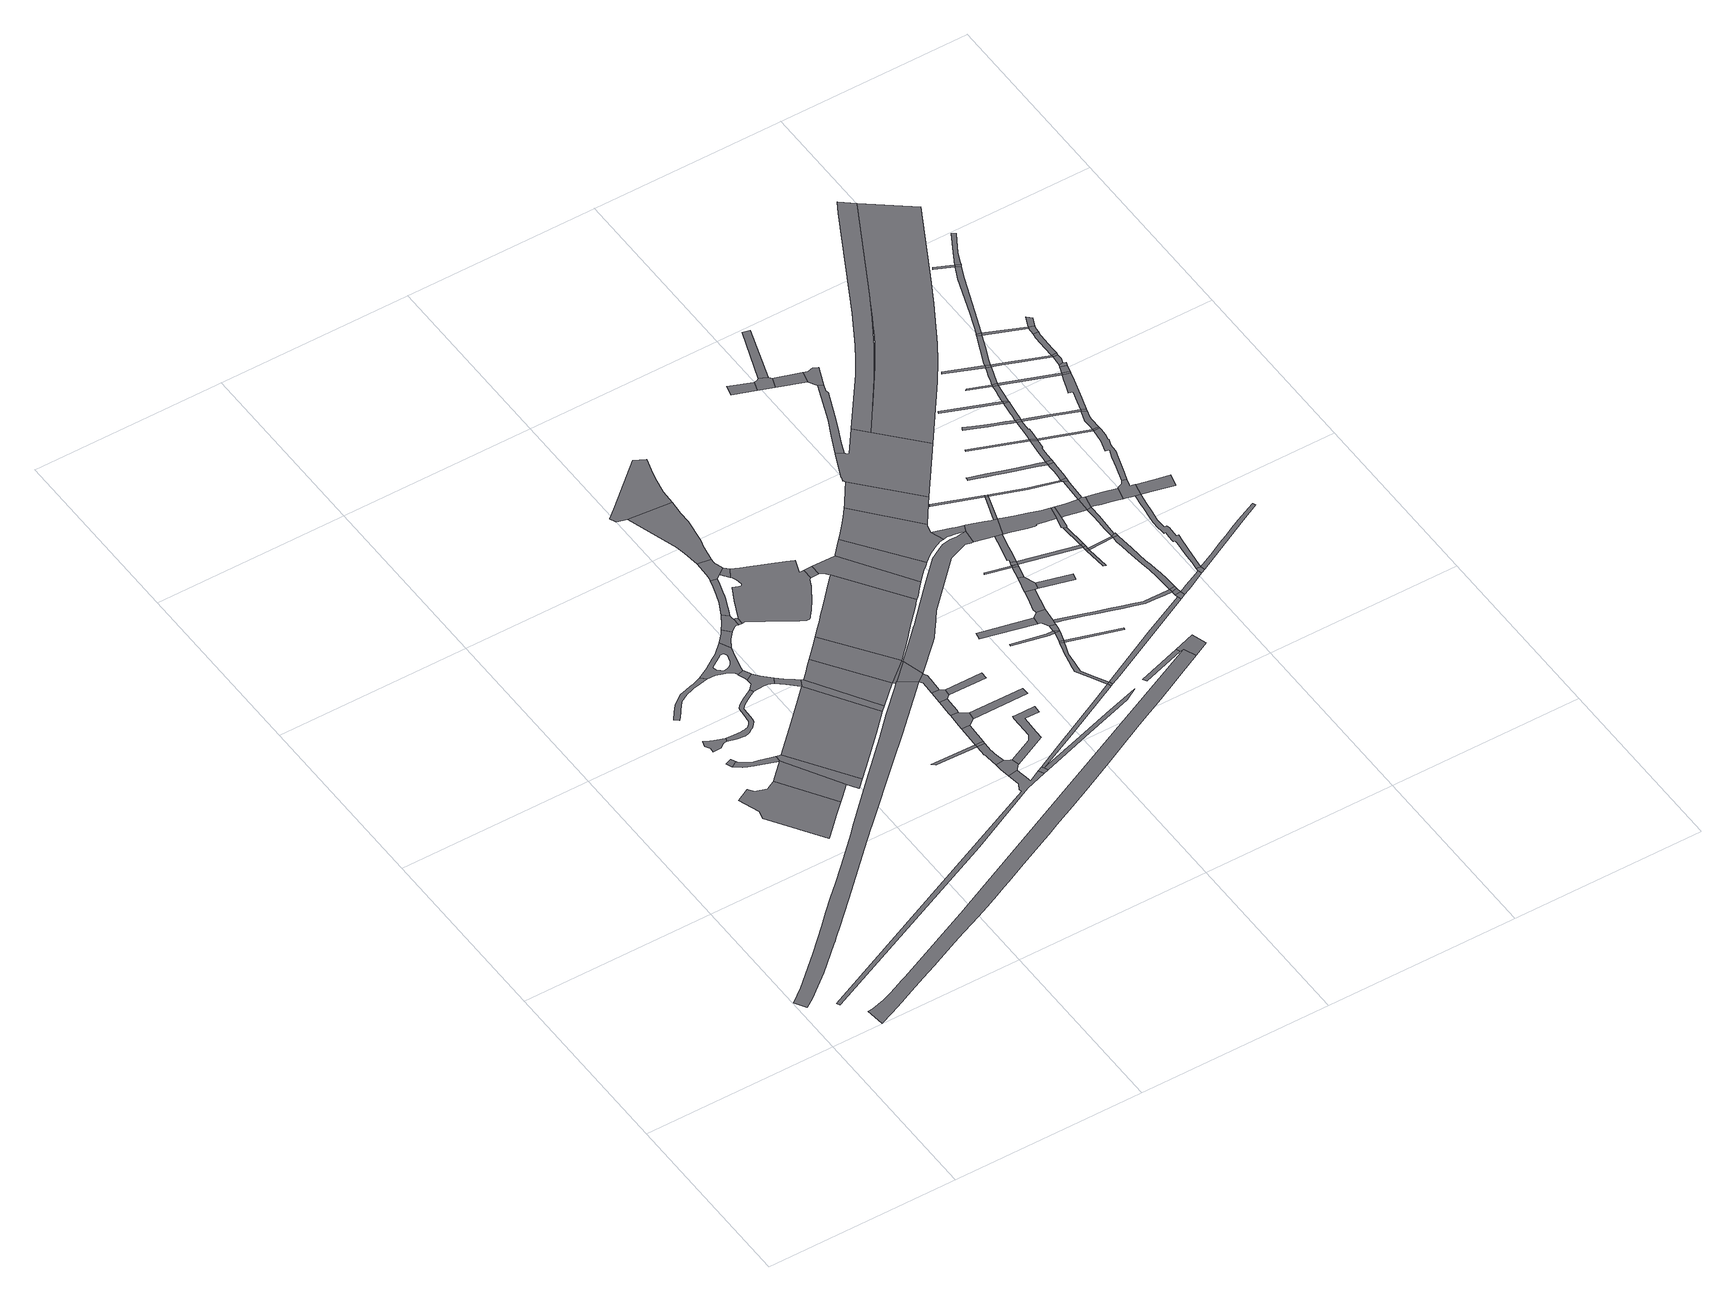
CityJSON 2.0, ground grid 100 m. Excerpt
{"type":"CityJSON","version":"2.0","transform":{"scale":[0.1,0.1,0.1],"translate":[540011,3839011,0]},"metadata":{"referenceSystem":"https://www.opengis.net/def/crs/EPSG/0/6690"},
"CityObjects":{
"road1":{"type":"Road","geometry":[{"type":"MultiSurface","lod":"1","boundaries":[[[0,1,2,3,4,5,6,7,8,9,10,11,12,13,14]]]}]},
"road2":{"type":"Road","attributes":{"RoadStructureAttribute.sectionType":"1"},"geometry":[{"type":"MultiSurface","lod":"1","boundaries":[[[15,16,17,18,19,20,21,22,23,24,25,26,27,28,29,30,31,32,33,34,35,36,37,38,39,40,41,42,43,44,45,46,47]]]}]},
"road3":{"type":"Road","geometry":[{"type":"MultiSurface","lod":"1","boundaries":[[[48,49,50,51]]]}]},
"road4":{"type":"Road","attributes":{"RoadStructureAttribute.sectionType":"1"},"geometry":[{"type":"MultiSurface","lod":"1","boundaries":[[[52,53,54,55,56,57,58,59,60,61,62,63,64,65]]]}]},
"road5":{"type":"Road","geometry":[{"type":"MultiSurface","lod":"1","boundaries":[[[66,67,68,69,70,71,72,73,74,75]]]}]},
"road6":{"type":"Road","attributes":{"RoadStructureAttribute.sectionType":"1"},"geometry":[{"type":"MultiSurface","lod":"1","boundaries":[[[76,77,78,79,80,51,50,81,82,83,84,85,86,87,88]]]}]},
"road7":{"type":"Road","attributes":{"RoadStructureAttribute.sectionType":"1"},"geometry":[{"type":"MultiSurface","lod":"1","boundaries":[[[87,89,90,14,13,91,92]]]}]},
"road8":{"type":"Road","attributes":{"RoadStructureAttribute.sectionType":"1"},"geometry":[{"type":"MultiSurface","lod":"1","boundaries":[[[93,94,95,96,97,98,99,100,101,102,103,104,105,106,107,108,109,110,111]]]}]},
"road9":{"type":"Road","geometry":[{"type":"MultiSurface","lod":"1","boundaries":[[[112,88,87,92,113,114,115]]]}]},
"road10":{"type":"Road","attributes":{"RoadStructureAttribute.sectionType":"1"},"geometry":[{"type":"MultiSurface","lod":"1","boundaries":[[[116,117,118,119,120,121,122,123,124,125,126,127,128,129,130,131,132,133,75,74,134,135,136,137,138,139,140,141,142,143,144,145,146,147,148,149,150]]]}]},
"road11":{"type":"Road","attributes":{"RoadStructureAttribute.sectionType":"1"},"geometry":[{"type":"MultiSurface","lod":"1","boundaries":[[[151,152,153,154,155,156,157,158,159,160,161,162,163,164,93,111],[165,166,167,168,169,170,171,172,173,174,175,176,177,178,179,180,181,182,183]]]}]},
"road12":{"type":"Road","attributes":{"RoadStructureAttribute.sectionType":"1"},"geometry":[{"type":"MultiSurface","lod":"1","boundaries":[[[184,185,186,187,188,115,114,189,190,191]]]}]},
"road13":{"type":"Road","geometry":[{"type":"MultiSurface","lod":"1","boundaries":[[[192,156,155,193,194,195,196]]]}]},
"road14":{"type":"Road","geometry":[{"type":"MultiSurface","lod":"1","boundaries":[[[197,196,195,198,199,116,150,200,201,202,203]]]}]},
"road15":{"type":"Road","attributes":{"RoadStructureAttribute.sectionType":"1"},"geometry":[{"type":"MultiSurface","lod":"1","boundaries":[[[204,205,206,207,208,209,210,211,212,213,214,215,216,217,218,219,220,221,222,223,224,225,226,227,228,229,230,231,232,233,234,235,236,237,238,239,240,241]]]}]},
"road16":{"type":"Road","attributes":{"RoadStructureAttribute.sectionType":"1"},"geometry":[{"type":"MultiSurface","lod":"1","boundaries":[[[242,243,203,202,244,184,245]]]}]},
"road17":{"type":"Road","geometry":[{"type":"MultiSurface","lod":"1","boundaries":[[[246,247,161,160,248,249]]]}]},
"road18":{"type":"Road","geometry":[{"type":"MultiSurface","lod":"1","boundaries":[[[245,184,191,250,251]]]}]},
"road19":{"type":"Road","geometry":[{"type":"MultiSurface","lod":"1","boundaries":[[[252,253,246,249,254,255,256,257,258,259]]]}]},
"road20":{"type":"Road","geometry":[{"type":"MultiSurface","lod":"1","boundaries":[[[260,261,262,263,264]]]}]},
"road21":{"type":"Road","attributes":{"RoadStructureAttribute.sectionType":"1"},"geometry":[{"type":"MultiSurface","lod":"1","boundaries":[[[265,266,257,256,267,268]]]}]},
"road22":{"type":"Road","attributes":{"RoadStructureAttribute.sectionType":"1"},"geometry":[{"type":"MultiSurface","lod":"1","boundaries":[[[269,270,271,272,251,250,273]]]}]},
"road23":{"type":"Road","attributes":{"RoadStructureAttribute.sectionType":"1"},"geometry":[{"type":"MultiSurface","lod":"1","boundaries":[[[274,275,276,277,278,279,252,259,280,281,282,283,284,285,286,287]]]}]},
"road24":{"type":"Road","geometry":[{"type":"MultiSurface","lod":"1","boundaries":[[[288,289,290,291,56,55,292,293,294]]]}]},
"road25":{"type":"Road","attributes":{"RoadStructureAttribute.sectionType":"1"},"geometry":[{"type":"MultiSurface","lod":"1","boundaries":[[[263,295,296,297,298,299,300,290,289,301,302,303,304]]]}]},
"road26":{"type":"Road","geometry":[{"type":"MultiSurface","lod":"1","boundaries":[[[264,263,304,305]]]}]},
"road27":{"type":"Road","attributes":{"RoadStructureAttribute.sectionType":"1"},"geometry":[{"type":"MultiSurface","lod":"1","boundaries":[[[306,307,264,305,308]]]}]},
"road28":{"type":"Road","geometry":[{"type":"MultiSurface","lod":"1","boundaries":[[[309,310,311,312,269,273,313]]]}]},
"road29":{"type":"Road","geometry":[{"type":"MultiSurface","lod":"1","boundaries":[[[314,65,64,315,316]]]}]},
"road30":{"type":"Road","geometry":[{"type":"MultiSurface","lod":"1","boundaries":[[[317,318,319,274,287,320,321,322,323,324,325,326]]]}]},
"road31":{"type":"Road","geometry":[{"type":"MultiSurface","lod":"1","boundaries":[[[327,328,329,306,308,330,331,332,333]]]}]},
"road32":{"type":"Road","attributes":{"RoadStructureAttribute.sectionType":"1"},"geometry":[{"type":"MultiSurface","lod":"1","boundaries":[[[334,335,327,333,336,337]]]}]},
"road33":{"type":"Road","attributes":{"RoadStructureAttribute.sectionType":"1"},"geometry":[{"type":"MultiSurface","lod":"1","boundaries":[[[322,321,338,339,340,341]]]}]},
"road34":{"type":"Road","geometry":[{"type":"MultiSurface","lod":"1","boundaries":[[[313,273,342,16,343,15,344]]]}]},
"road35":{"type":"Road","attributes":{"RoadStructureAttribute.sectionType":"1"},"geometry":[{"type":"MultiSurface","lod":"1","boundaries":[[[345,346,347,317,326,348,349,350,351,352,353,354]]]}]},
"road36":{"type":"Road","geometry":[{"type":"MultiSurface","lod":"1","boundaries":[[[355,356,357,358,359,341,340,360,361,362,363,364,365,366,367,368,369,268,267,370,371,372,373,374,375,376,377,378,379,380,381,382,383,384]]]}]},
"road37":{"type":"Road","geometry":[{"type":"MultiSurface","lod":"1","boundaries":[[[385,334,337,386,387,388]]]}]},
"road38":{"type":"Road","geometry":[{"type":"MultiSurface","lod":"1","boundaries":[[[344,15,47,389]]]}]},
"road39":{"type":"Road","attributes":{"RoadStructureAttribute.sectionType":"1"},"geometry":[{"type":"MultiSurface","lod":"1","boundaries":[[[390,391,392,389,47,393,394,395,385,388]]]}]},
"road40":{"type":"Road","attributes":{"RoadStructureAttribute.sectionType":"1"},"geometry":[{"type":"MultiSurface","lod":"1","boundaries":[[[396,397,398,399,400,401,402,403,404,405,406,407,408,409,294,293]]]}]},
"road41":{"type":"Road","geometry":[{"type":"MultiSurface","lod":"1","boundaries":[[[410,411,412,413,345,354,414,415,416,417,418]]]}]},
"road42":{"type":"Road","geometry":[{"type":"MultiSurface","lod":"1","boundaries":[[[419,420,387,386]]]}]},
"road43":{"type":"Road","attributes":{"RoadStructureAttribute.sectionType":"1"},"geometry":[{"type":"MultiSurface","lod":"1","boundaries":[[[421,422,423,332,331]]]}]},
"road44":{"type":"Road","attributes":{"RoadStructureAttribute.sectionType":"1"},"geometry":[{"type":"MultiSurface","lod":"1","boundaries":[[[424,425,426,427,428,429,430,309,313,431,432,433,434,435,436,437,438,439,440,441,442,443,444]]]}]},
"road45":{"type":"Road","attributes":{"RoadStructureAttribute.sectionType":"1"},"geometry":[{"type":"MultiSurface","lod":"1","boundaries":[[[384,383,445,446]]]}]},
"road46":{"type":"Road","attributes":{"RoadStructureAttribute.sectionType":"1"},"geometry":[{"type":"MultiSurface","lod":"1","boundaries":[[[447,448,449,314,316,450,451]]]}]},
"road47":{"type":"Road","attributes":{"RoadStructureAttribute.sectionType":"1"},"geometry":[{"type":"MultiSurface","lod":"1","boundaries":[[[452,453,454,455,456,457,316,315]]]}]},
"road48":{"type":"Road","attributes":{"RoadStructureAttribute.sectionType":"1"},"geometry":[{"type":"MultiSurface","lod":"1","boundaries":[[[458,446,445,459,424,444,460,461,462,463,464,465]]]}]},
"road49":{"type":"Road","attributes":{"RoadStructureAttribute.sectionType":"1"},"geometry":[{"type":"MultiSurface","lod":"1","boundaries":[[[466,467,468,469,470,471,472,473,474,475,476,477,478,479,480,481,482,483,484,344,389,485,486,487,488,489,490,491,492,493,494,495,496,497,498]]]}]},
"road50":{"type":"Road","geometry":[{"type":"MultiSurface","lod":"1","boundaries":[[[499,500,501,502,465,464,503,504,505,506,507]]]}]},
"road51":{"type":"Road","attributes":{"RoadStructureAttribute.sectionType":"1"},"geometry":[{"type":"MultiSurface","lod":"1","boundaries":[[[508,509,510,511,512]]]}]},
"road52":{"type":"Road","geometry":[{"type":"MultiSurface","lod":"1","boundaries":[[[513,514,515,516,517,518,519]]]}]},
"road53":{"type":"Road","geometry":[{"type":"MultiSurface","lod":"1","boundaries":[[[520,447,451,521]]]}]},
"road54":{"type":"Road","attributes":{"RoadStructureAttribute.sectionType":"1"},"geometry":[{"type":"MultiSurface","lod":"1","boundaries":[[[522,523,524,525,526,527,528,529,447,520,530,531,532,533,534,535,536]]]}]},
"road55":{"type":"Road","geometry":[{"type":"MultiSurface","lod":"1","boundaries":[[[537,522,536,538]]]}]},
"road56":{"type":"Road","attributes":{"RoadStructureAttribute.sectionType":"1"},"geometry":[{"type":"MultiSurface","lod":"1","boundaries":[[[539,540,541,542,543,499,507,544,545,546,547,548,549,550,551,552,553,554,555,556]]]}]},
"road57":{"type":"Road","attributes":{"RoadStructureAttribute.sectionType":"1"},"geometry":[{"type":"MultiSurface","lod":"1","boundaries":[[[518,537,538,557]]]}]},
"road58":{"type":"Road","geometry":[{"type":"MultiSurface","lod":"1","boundaries":[[[519,518,557]]]}]},
"road59":{"type":"Road","geometry":[{"type":"MultiSurface","lod":"1","boundaries":[[[558,519,557,559,560]]]}]},
"road60":{"type":"Road","geometry":[{"type":"MultiSurface","lod":"1","boundaries":[[[561,562,512,511,563,564,565,558,560,566,567,568,569]]]}]},
"road61":{"type":"Road","attributes":{"RoadStructureAttribute.sectionType":"1"},"geometry":[{"type":"MultiSurface","lod":"1","boundaries":[[[570,571,572,573,574,561,569,575]]]}]},
"road62":{"type":"Road","attributes":{"RoadStructureAttribute.sectionType":"1"},"geometry":[{"type":"MultiSurface","lod":"1","boundaries":[[[576,577,538,536]]]}]},
"road63":{"type":"Road","geometry":[{"type":"MultiSurface","lod":"1","boundaries":[[[578,579,580,581,582,583]]]}]},
"road64":{"type":"Road","attributes":{"RoadStructureAttribute.sectionType":"1"},"geometry":[{"type":"MultiSurface","lod":"1","boundaries":[[[584,585,586,587,539,556,588,589]]]}]},
"road65":{"type":"Road","attributes":{"RoadStructureAttribute.sectionType":"1"},"geometry":[{"type":"MultiSurface","lod":"1","boundaries":[[[590,591,592,593]]]}]},
"road66":{"type":"Road","geometry":[{"type":"MultiSurface","lod":"1","boundaries":[[[594,595,596,597,570,575,598,599,600]]]}]},
"road67":{"type":"Road","attributes":{"RoadStructureAttribute.sectionType":"1"},"geometry":[{"type":"MultiSurface","lod":"1","boundaries":[[[582,601,594,600,602]]]}]},
"road68":{"type":"Road","attributes":{"RoadStructureAttribute.sectionType":"1"},"geometry":[{"type":"MultiSurface","lod":"1","boundaries":[[[603,604,605,606,607,554,553,608,609,610,611,612,613,614,615,616,466,617]]]}]},
"road69":{"type":"Road","geometry":[{"type":"MultiSurface","lod":"1","boundaries":[[[583,582,602,618]]]}]},
"road70":{"type":"Road","attributes":{"RoadStructureAttribute.sectionType":"1"},"geometry":[{"type":"MultiSurface","lod":"1","boundaries":[[[619,583,618]]]}]},
"road71":{"type":"Road","geometry":[{"type":"MultiSurface","lod":"1","boundaries":[[[620,619,618,621]]]}]},
"road72":{"type":"Road","attributes":{"RoadStructureAttribute.sectionType":"1"},"geometry":[{"type":"MultiSurface","lod":"1","boundaries":[[[622,623,520,521,624,625]]]}]},
"road73":{"type":"Road","geometry":[{"type":"MultiSurface","lod":"1","boundaries":[[[626,627,599,598]]]}]},
"road74":{"type":"Road","attributes":{"RoadStructureAttribute.sectionType":"1"},"geometry":[{"type":"MultiSurface","lod":"1","boundaries":[[[628,629,630,631,632,620,621,633,634,635]]]}]},
"road75":{"type":"Road","geometry":[{"type":"MultiSurface","lod":"1","boundaries":[[[636,637,638,639]]]}]},
"road76":{"type":"Road","geometry":[{"type":"MultiSurface","lod":"1","boundaries":[[[640,641,642,643,617,466,498,644,628,635,645,646,647]]]}]},
"road77":{"type":"Road","attributes":{"RoadStructureAttribute.sectionType":"1"},"geometry":[{"type":"MultiSurface","lod":"1","boundaries":[[[648,649,650,651,652,653,654,655,656,567,566,657,658,659,660,661,662,663,664,665,666,667,668,669]]]}]},
"road78":{"type":"Road","geometry":[{"type":"MultiSurface","lod":"1","boundaries":[[[670,590,593,204,241,671]]]}]},
"road79":{"type":"Road","geometry":[{"type":"MultiSurface","lod":"1","boundaries":[[[672,673,674,675,676,677,678,679,680,681,682,683,684,685,584,589,686,687]]]}]},
"road80":{"type":"Road","geometry":[{"type":"MultiSurface","lod":"1","boundaries":[[[688,689,690,691,692,693]]]}]},
"road81":{"type":"Road","attributes":{"RoadStructureAttribute.sectionType":"1"},"geometry":[{"type":"MultiSurface","lod":"1","boundaries":[[[694,621,618,695,696]]]}]},
"road82":{"type":"Road","geometry":[{"type":"MultiSurface","lod":"1","boundaries":[[[697,698,639,638,699,700,701]]]}]},
"road83":{"type":"Road","attributes":{"RoadStructureAttribute.sectionType":"1"},"geometry":[{"type":"MultiSurface","lod":"1","boundaries":[[[702,703,704,676,675,705,706,707,708,709,710,711]]]}]},
"road84":{"type":"Road","attributes":{"RoadStructureAttribute.sectionType":"1"},"geometry":[{"type":"MultiSurface","lod":"1","boundaries":[[[692,647,646,712]]]}]},
"road85":{"type":"Road","attributes":{"RoadStructureAttribute.sectionType":"1"},"geometry":[{"type":"MultiSurface","lod":"1","boundaries":[[[700,699,713,714]]]}]},
"road86":{"type":"Road","attributes":{"RoadStructureAttribute.sectionType":"1"},"geometry":[{"type":"MultiSurface","lod":"1","boundaries":[[[715,716,717,718,719,646,645,720,721,722,723,724,725,726,727,728,729,730]]]}]},
"road87":{"type":"Road","geometry":[{"type":"MultiSurface","lod":"1","boundaries":[[[693,692,712,731]]]}]},
"road88":{"type":"Road","attributes":{"RoadStructureAttribute.sectionType":"1"},"geometry":[{"type":"MultiSurface","lod":"1","boundaries":[[[732,697,701,733]]]}]},
"road89":{"type":"Road","geometry":[{"type":"MultiSurface","lod":"1","boundaries":[[[734,735,736,737]]]}]},
"road90":{"type":"Road","geometry":[{"type":"MultiSurface","lod":"1","boundaries":[[[738,739,737,736]]]}]},
"road91":{"type":"Road","attributes":{"RoadStructureAttribute.sectionType":"1"},"geometry":[{"type":"MultiSurface","lod":"1","boundaries":[[[740,695,739,738]]]}]},
"road92":{"type":"Road","geometry":[{"type":"MultiSurface","lod":"1","boundaries":[[[741,696,695,740]]]}]},
"road93":{"type":"Road","attributes":{"RoadStructureAttribute.sectionType":"1"},"geometry":[{"type":"MultiSurface","lod":"1","boundaries":[[[742,696,741,743]]]}]},
"road94":{"type":"Road","geometry":[{"type":"MultiSurface","lod":"1","boundaries":[[[744,745,714,713,702,711,746]]]}]},
"road95":{"type":"Road","geometry":[{"type":"MultiSurface","lod":"1","boundaries":[[[747,748,749,622,625,750]]]}]},
"road96":{"type":"Road","attributes":{"RoadStructureAttribute.sectionType":"1"},"geometry":[{"type":"MultiSurface","lod":"1","boundaries":[[[751,668,748,747]]]}]},
"road97":{"type":"Road","geometry":[{"type":"MultiSurface","lod":"1","boundaries":[[[752,669,668,751]]]}]},
"road98":{"type":"Road","geometry":[{"type":"MultiSurface","lod":"1","boundaries":[[[730,729,753,742,743,754,755,756]]]}]},
"road99":{"type":"Road","attributes":{"RoadStructureAttribute.sectionType":"1"},"geometry":[{"type":"MultiSurface","lod":"1","boundaries":[[[757,738,736,758]]]}]},
"road100":{"type":"Road","attributes":{"RoadStructureAttribute.sectionType":"1"},"geometry":[{"type":"MultiSurface","lod":"1","boundaries":[[[759,760,761,762,763,764,765,766,767,768,758,769,770,771,772,773,774,775,776,669,752]]]}]},
"road101":{"type":"Road","attributes":{"RoadStructureAttribute.sectionType":"1"},"geometry":[{"type":"MultiSurface","lod":"1","boundaries":[[[777,778,731,712,779,780,781]]]}]},
"road102":{"type":"Road","attributes":{"RoadStructureAttribute.sectionType":"1"},"geometry":[{"type":"MultiSurface","lod":"1","boundaries":[[[782,783,784,747,750,785,786]]]}]},
"road103":{"type":"Road","attributes":{"RoadStructureAttribute.sectionType":"1"},"geometry":[{"type":"MultiSurface","lod":"1","boundaries":[[[787,788,789,790,791,792,793,794,795,796,797,798,799,800,801,802,803,804,805,806]]]}]},
"road104":{"type":"Road","geometry":[{"type":"MultiSurface","lod":"1","boundaries":[[[807,757,758,768]]]}]},
"road105":{"type":"Road","attributes":{"RoadStructureAttribute.sectionType":"1"},"geometry":[{"type":"MultiSurface","lod":"1","boundaries":[[[808,809,756,755,810,811,812,813,814]]]}]},
"road106":{"type":"Road","attributes":{"RoadStructureAttribute.sectionType":"1"},"geometry":[{"type":"MultiSurface","lod":"1","boundaries":[[[815,816,817,818,819,813,820,821,822,823,824,757,807]]]}]},
"road107":{"type":"Road","geometry":[{"type":"MultiSurface","lod":"1","boundaries":[[[825,814,813,819,826,827]]]}]},
"road108":{"type":"Road","geometry":[{"type":"MultiSurface","lod":"1","boundaries":[[[828,782,786,829,830]]]}]},
"road109":{"type":"Road","attributes":{"RoadStructureAttribute.sectionType":"1"},"geometry":[{"type":"MultiSurface","lod":"1","boundaries":[[[831,832,833,834,835]]]}]},
"road110":{"type":"Road","attributes":{"RoadStructureAttribute.sectionType":"1"},"geometry":[{"type":"MultiSurface","lod":"1","boundaries":[[[836,814,825,837,838]]]}]},
"road111":{"type":"Road","geometry":[{"type":"MultiSurface","lod":"1","boundaries":[[[781,780,836,838,839]]]}]},
"road112":{"type":"Road","attributes":{"RoadStructureAttribute.sectionType":"1"},"geometry":[{"type":"MultiSurface","lod":"1","boundaries":[[[805,840,841,842,781,839,843,844,845]]]}]},
"road113":{"type":"Road","attributes":{"RoadStructureAttribute.sectionType":"1"},"geometry":[{"type":"MultiSurface","lod":"1","boundaries":[[[846,847,827,826,848,849,850,851,852,853]]]}]},
"road114":{"type":"Road","geometry":[{"type":"MultiSurface","lod":"1","boundaries":[[[806,805,845,854]]]}]},
"road115":{"type":"Road","geometry":[{"type":"MultiSurface","lod":"1","boundaries":[[[855,856,857,858,859,860,861,862,863,864,865,866,867]]]}]},
"road116":{"type":"Road","attributes":{"RoadStructureAttribute.sectionType":"1"},"geometry":[{"type":"MultiSurface","lod":"1","boundaries":[[[868,869,870,871,872,873,874,875,876,877,878,879,880,881,882,883,884,885,886,887,828,830,888,889,890,891,892,893,894,895,896,897,898,899,900]]]}]},
"road117":{"type":"Road","attributes":{"RoadStructureAttribute.sectionType":"1"},"geometry":[{"type":"MultiSurface","lod":"1","boundaries":[[[834,901,902,903,904,905,906,806,854,907,908,909,910,911]]]}]},
"road118":{"type":"Road","attributes":{"RoadStructureAttribute.sectionType":"1"},"geometry":[{"type":"MultiSurface","lod":"1","boundaries":[[[912,913,914,915,916]]]}]},
"road119":{"type":"Road","geometry":[{"type":"MultiSurface","lod":"1","boundaries":[[[835,834,911,917]]]}]},
"road120":{"type":"Road","attributes":{"RoadStructureAttribute.sectionType":"1"},"geometry":[{"type":"MultiSurface","lod":"1","boundaries":[[[866,918,919,835,917,920,921,922,923,924,925]]]}]},
"road121":{"type":"Road","geometry":[{"type":"MultiSurface","lod":"1","boundaries":[[[926,927,928,929,853,852,930,931,932,933,868,900,934,935,936,937]]]}]},
"road122":{"type":"Road","geometry":[{"type":"MultiSurface","lod":"1","boundaries":[[[867,866,925,938]]]}]},
"road123":{"type":"Road","attributes":{"RoadStructureAttribute.sectionType":"1"},"geometry":[{"type":"MultiSurface","lod":"1","boundaries":[[[915,939,940,941,942,867,938,943,944,945,946]]]}]},
"road124":{"type":"Road","attributes":{"RoadStructureAttribute.sectionType":"1"},"geometry":[{"type":"MultiSurface","lod":"1","boundaries":[[[947,948,949,950,951,952,672,687,953,954,955,956,957,958,959]]]}]},
"road125":{"type":"Road","geometry":[{"type":"MultiSurface","lod":"1","boundaries":[[[960,961,962,963,964,965]]]}]},
"road126":{"type":"Road","attributes":{"RoadStructureAttribute.sectionType":"1"},"geometry":[{"type":"MultiSurface","lod":"1","boundaries":[[[966,967,968,969,970,971,972,973,830,829,974,975]]]}]},
"road127":{"type":"Road","geometry":[{"type":"MultiSurface","lod":"1","boundaries":[[[916,915,946,976]]]}]},
"road128":{"type":"Road","attributes":{"RoadStructureAttribute.sectionType":"1"},"geometry":[{"type":"MultiSurface","lod":"1","boundaries":[[[917,911,977,978]]]}]},
"road129":{"type":"Road","attributes":{"RoadStructureAttribute.sectionType":"1"},"geometry":[{"type":"MultiSurface","lod":"1","boundaries":[[[964,979,980,981,916,976,982,983]]]}]},
"road130":{"type":"Road","geometry":[{"type":"MultiSurface","lod":"1","boundaries":[[[984,985,986,987,988,989]]]}]},
"road131":{"type":"Road","attributes":{"RoadStructureAttribute.sectionType":"1"},"geometry":[{"type":"MultiSurface","lod":"1","boundaries":[[[990,991,934,900,992,993,994,995]]]}]},
"road132":{"type":"Road","geometry":[{"type":"MultiSurface","lod":"1","boundaries":[[[965,964,983,996]]]}]},
"road133":{"type":"Road","attributes":{"RoadStructureAttribute.sectionType":"1"},"geometry":[{"type":"MultiSurface","lod":"1","boundaries":[[[977,997,998,999,1000,1001,1002,1003,926,937,1004,1005,1006,1007,1008,1009,1010,1011,1012,1013,1014]]]}]},
"road134":{"type":"Road","attributes":{"RoadStructureAttribute.sectionType":"1"},"geometry":[{"type":"MultiSurface","lod":"1","boundaries":[[[1015,1016,1017,938,925,1018,1019,1020,1021,1022]]]}]},
"road135":{"type":"Road","attributes":{"RoadStructureAttribute.sectionType":"1"},"geometry":[{"type":"MultiSurface","lod":"1","boundaries":[[[959,1023,1024,1025,1026,1027,1028,1029,1030,1031,1032,953,1033,687,686,1034,1035,1036,1037,1038,1039]]]}]},
"road136":{"type":"Road","attributes":{"RoadStructureAttribute.sectionType":"1"},"geometry":[{"type":"MultiSurface","lod":"1","boundaries":[[[988,1040,1041,1042,965,996,1043,1044]]]}]},
"road137":{"type":"Road","geometry":[{"type":"MultiSurface","lod":"1","boundaries":[[[989,988,1044,1045]]]}]},
"road138":{"type":"Road","geometry":[{"type":"MultiSurface","lod":"1","boundaries":[[[978,977,1014,1046]]]}]},
"road139":{"type":"Road","attributes":{"RoadStructureAttribute.sectionType":"1"},"geometry":[{"type":"MultiSurface","lod":"1","boundaries":[[[1021,1047,1048,978,1046,1049,1050,1051]]]}]},
"road140":{"type":"Road","attributes":{"RoadStructureAttribute.sectionType":"1"},"geometry":[{"type":"MultiSurface","lod":"1","boundaries":[[[996,983,1052,1053]]]}]},
"road141":{"type":"Road","attributes":{"RoadStructureAttribute.sectionType":"1"},"geometry":[{"type":"MultiSurface","lod":"1","boundaries":[[[1054,1055,989,1045,1056,1057,1058]]]}]},
"road142":{"type":"Road","geometry":[{"type":"MultiSurface","lod":"1","boundaries":[[[1022,1021,1051,1059]]]}]},
"road143":{"type":"Road","attributes":{"RoadStructureAttribute.sectionType":"1"},"geometry":[{"type":"MultiSurface","lod":"1","boundaries":[[[1060,1061,1045,1044,1062,1063,1064,1065,1066]]]}]},
"road144":{"type":"Road","geometry":[{"type":"MultiSurface","lod":"1","boundaries":[[[1067,1054,1058,1068,1069]]]}]},
"road145":{"type":"Road","attributes":{"RoadStructureAttribute.sectionType":"1"},"geometry":[{"type":"MultiSurface","lod":"1","boundaries":[[[1052,1070,1071,1072,1073,1074,1075,1022,1059,1076,1077,1078]]]}]},
"road146":{"type":"Road","attributes":{"RoadStructureAttribute.sectionType":"1"},"geometry":[{"type":"MultiSurface","lod":"1","boundaries":[[[1053,1052,1078,1079]]]}]},
"road147":{"type":"Road","attributes":{"RoadStructureAttribute.sectionType":"1"},"geometry":[{"type":"MultiSurface","lod":"1","boundaries":[[[1080,1081,1082,1053,1079,1083]]]}]},
"road148":{"type":"Road","attributes":{"RoadStructureAttribute.sectionType":"1"},"geometry":[{"type":"MultiSurface","lod":"1","boundaries":[[[1068,1058,1084,1085]]]}]},
"road149":{"type":"Road","geometry":[{"type":"MultiSurface","lod":"1","boundaries":[[[1086,1087,1080,1083,1088]]]}]},
"road150":{"type":"Road","attributes":{"RoadStructureAttribute.sectionType":"1"},"geometry":[{"type":"MultiSurface","lod":"1","boundaries":[[[1065,1089,1087,1086,1090,1091]]]}]},
"road151":{"type":"Road","geometry":[{"type":"MultiSurface","lod":"1","boundaries":[[[1066,1065,1091,1092]]]}]},
"road152":{"type":"Road","attributes":{"RoadStructureAttribute.sectionType":"1"},"geometry":[{"type":"MultiSurface","lod":"1","boundaries":[[[1093,1094,1095,1069,1068,1096,1097,1098,1099]]]}]},
"road153":{"type":"Road","attributes":{"RoadStructureAttribute.sectionType":"1"},"geometry":[{"type":"MultiSurface","lod":"1","boundaries":[[[1100,1101,1102,1066,1092,1103,1104,1105,1106]]]}]},
"road154":{"type":"Road","geometry":[{"type":"MultiSurface","lod":"1","boundaries":[[[1085,1084,1100,1106,1107,1108]]]}]},
"road155":{"type":"Road","attributes":{"RoadStructureAttribute.sectionType":"1"},"geometry":[{"type":"MultiSurface","lod":"1","boundaries":[[[1109,1085,1108,1110]]]}]},
"road156":{"type":"Road","geometry":[{"type":"MultiSurface","lod":"1","boundaries":[[[1111,1112,1113,1114,1093,1115]]]}]},
"road157":{"type":"Road","geometry":[{"type":"MultiSurface","lod":"1","boundaries":[[[1115,1093,1099,1116]]]}]},
"road158":{"type":"Road","attributes":{"RoadStructureAttribute.sectionType":"1"},"geometry":[{"type":"MultiSurface","lod":"1","boundaries":[[[1117,1118,1115,1116,1119,1120,1121,1122]]]}]}
},
"vertices":[
[673,1533,0],[647,1520,0],[590,1538,0],[573,1561,0],[569,1567,0],[498,1528,0],[523,1462,0],[537,1422,0],[529,1389,0],[526,1377,0],[708,1107,0],[752,1150,0],[819,1216,0],[876,1271,0],[694,1543,0],
[1503,1768,0],[1494,1761,0],[1470,1735,0],[1349,1619,0],[1243,1510,0],[1079,1351,0],[936,1210,0],[834,1108,0],[805,1078,0],[656,932,0],[569,850,0],[510,795,0],[439,726,0],[374,662,0],[252,543,0],[84,391,0],[5,328,0],[40,272,0],[90,304,0],[152,355,0],[221,413,0],[359,538,0],[375,552,0],[394,571,0],[440,615,0],[570,741,0],[838,1001,0],[867,1029,0],[890,1051,0],[910,1069,0],[1207,1350,0],[1340,1474,0],[1583,1710,0],
[610,1766,0],[578,1751,0],[588,1721,0],[621,1742,0],
[1661,914,0],[1659,928,0],[1659,932,0],[1647,1002,0],[1595,995,0],[1605,927,0],[1588,897,0],[1591,882,0],[166,220,0],[173,204,0],[1237,691,0],[1623,881,0],[1737,921,0],[1723,947,0],
[614,1906,0],[581,1921,0],[566,1928,0],[559,1898,0],[574,1873,0],[572,1848,0],[614,1849,0],[637,1869,0],[657,1869,0],[664,1889,0],
[771,1675,0],[711,1690,0],[688,1695,0],[661,1707,0],[626,1731,0],[603,1714,0],[628,1694,0],[649,1684,0],[676,1672,0],[724,1655,0],[775,1639,0],[787,1636,0],[789,1671,0],
[743,1591,0],[706,1554,0],[896,1291,0],[956,1350,0],
[775,2270,0],[728,2252,0],[713,2249,0],[683,2242,0],[646,2229,0],[616,2209,0],[589,2186,0],[559,2151,0],[532,2113,0],[554,2096,0],[567,2111,0],[584,2136,0],[591,2146,0],[626,2189,0],[668,2212,0],[706,2227,0],[715,2229,0],[756,2238,0],[800,2246,0],
[809,1666,0],[992,1296,0],[1036,1339,0],[816,1665,0],
[922,2084,0],[890,2066,0],[870,2054,0],[842,2036,0],[830,2026,0],[818,2011,0],[815,1993,0],[815,1984,0],[809,1921,0],[799,1906,0],[784,1893,0],[771,1888,0],[764,1887,0],[756,1886,0],[752,1885,0],[748,1884,0],[744,1883,0],[707,1885,0],[704,1857,0],[747,1853,0],[751,1854,0],[760,1856,0],[770,1859,0],[774,1860,0],[791,1872,0],[797,1876,0],[814,1891,0],[826,1906,0],[831,1921,0],[832,1966,0],[833,1998,0],[843,2011,0],[855,2021,0],[897,2047,0],[932,2067,0],
[843,2246,0],[866,2238,0],[898,2226,0],[926,2204,0],[931,2194,0],[963,2205,0],[963,2222,0],[985,2310,0],[988,2321,0],[997,2350,0],[969,2405,0],[914,2357,0],[888,2339,0],[835,2303,0],[947,2337,0],[952,2332,0],[955,2320,0],[951,2307,0],[945,2282,0],[935,2267,0],[923,2257,0],[908,2252,0],[893,2251,0],[883,2257,0],[880,2259,0],[868,2271,0],[863,2284,0],[862,2291,0],[867,2296,0],[900,2317,0],[934,2339,0],[942,2339,0],[945,2338,0],
[1129,1975,0],[1064,1910,0],[1003,1849,0],[935,1783,0],[874,1722,0],[1086,1389,0],[1245,1543,0],[1344,1646,0],
[977,2175,0],[931,2192,0],[941,2160,0],[946,2144,0],[981,2165,0],
[1006,2133,0],[947,2112,0],[929,2092,0],[987,2070,0],[1007,2068,0],[1035,2058,0],[1052,2088,0],
[2688,1230,0],[979,408,0],[964,400,0],[513,191,0],[493,183,0],[404,142,0],[352,122,0],[282,103,0],[255,99,0],[266,1,0],[338,32,0],[413,66,0],[486,99,0],[577,140,0],[659,177,0],[734,211,0],[818,249,0],[887,282,0],[946,307,0],[994,328,0],[1063,359,0],[1136,394,0],[1173,411,0],[1248,446,0],[1326,484,0],[1489,561,0],[1540,585,0],[1606,617,0],[1728,676,0],[1831,726,0],[2015,817,0],[2096,858,0],[2261,941,0],[2343,983,0],[2430,1025,0],[2513,1067,0],[2594,1108,0],[2714,1169,0],
[1125,2029,0],[1100,2046,0],[1078,2023,0],[1147,2012,0],
[1022,2469,0],[1008,2450,0],[1024,2395,0],[1056,2433,0],
[1370,1670,0],[1158,2004,0],
[1072,2549,0],[1043,2498,0],[1078,2451,0],[1093,2456,0],[1103,2453,0],[1105,2498,0],[1103,2508,0],[1103,2523,0],
[1344,1245,0],[1361,1231,0],[1390,1230,0],[1577,1226,0],[1577,1240,0],
[1115,2494,0],[1110,2496,0],[1123,2454,0],[1123,2491,0],
[1251,2099,0],[1218,2065,0],[1207,2054,0],[1187,2033,0],[1480,1772,0],
[1150,2755,0],[1143,2729,0],[1139,2716,0],[1126,2669,0],[1107,2616,0],[1080,2563,0],[1115,2551,0],[1133,2594,0],[1144,2619,0],[1154,2646,0],[1159,2666,0],[1168,2699,0],[1172,2712,0],[1183,2747,0],
[1658,1073,0],[1630,1087,0],[1585,1083,0],[1588,1050,0],[1666,1029,0],[1673,1032,0],[1663,1071,0],
[1575,1165,0],[1578,1165,0],[1578,1164,0],[1579,1163,0],[1580,1147,0],[1580,1144,0],[1620,1149,0],[1617,1167,0],[1616,1172,0],[1618,1225,0],
[1619,1238,0],
[1582,1358,0],[1578,1253,0],[1623,1356,0],
[1351,2202,0],[1322,2172,0],[1305,2155,0],[1266,2114,0],[1592,1865,0],
[1750,961,0],[1763,929,0],[1757,949,0],
[1160,2876,0],[1157,2799,0],[1153,2766,0],[1203,2765,0],[1205,2767,0],[1242,2792,0],[1230,2825,0],[1230,2827,0],[1227,2845,0],[1227,2867,0],
[1586,1456,0],[1584,1402,0],[1583,1383,0],[1643,1371,0],[1659,1382,0],[1664,1422,0],[1626,1454,0],
[1590,1551,0],[1587,1472,0],[1627,1470,0],[1630,1550,0],
[1220,2747,0],[1221,2746,0],[1238,2725,0],[1265,2770,0],
[1486,1767,0],[1502,1769,0],[1594,1856,0],
[1053,3282,0],[1138,3013,0],[1149,2964,0],[1241,2945,0],[1247,2969,0],[1253,2992,0],[1272,3122,0],[1273,3187,0],[1275,3212,0],[1278,3263,0],
[1512,2580,0],[1539,2655,0],[1501,2670,0],[1334,2739,0],[1308,2750,0],[1243,2715,0],[1253,2695,0],[1256,2662,0],[1254,2655,0],[1251,2652,0],[1249,2652,0],[1239,2655,0],[1209,2667,0],[1172,2594,0],[1128,2494,0],[1136,2454,0],[1215,2406,0],[1343,2328,0],[1347,2326,0],[1375,2309,0],[1387,2309,0],[1395,2314,0],[1402,2321,0],[1427,2354,0],[1437,2367,0],[1454,2389,0],[1508,2477,0],[1528,2518,0],[1537,2525,0],[1537,2580,0],
[1593,1621,0],[1649,1568,0],[1654,1605,0],[1633,1619,0],
[1626,1745,0],
[1636,1695,0],[1637,1723,0],[1629,1738,0],[1591,1702,0],[1595,1697,0],[1596,1696,0],
[1830,1107,0],[1849,1117,0],[1850,1158,0],[1853,1258,0],[1931,1257,0],[1931,1277,0],[1932,1296,0],[1830,1297,0],[1815,1297,0],[1814,1282,0],[1811,1162,0],[1808,1156,0],[1792,1133,0],[1792,1132,0],
[1274,3580,0],[1047,3380,0],[987,3327,0],[1000,3297,0],[1282,3340,0],[1294,3413,0],[1302,3446,0],[1306,3463,0],[1330,3550,0],
[1849,1566,0],[1849,1603,0],
[1950,1382,0],[1950,1402,0],[1950,1422,0],
[1622,2492,0],[1616,2485,0],[1554,2419,0],[1489,2349,0],[1440,2297,0],[1424,2279,0],[1376,2229,0],[1608,1882,0],[1628,1902,0],[1649,1924,0],[1674,1950,0],[1693,1970,0],[1716,1995,0],[1743,2025,0],[1755,2038,0],[1759,2042,0],[1794,2079,0],[1819,2105,0],[1838,2126,0],[1843,2132,0],[1860,2149,0],
[1580,2526,0],[1580,2580,0],
[2283,1235,0],[2198,1191,0],[1869,1023,0],[1988,1064,0],[2290,1216,0],
[1890,971,0],[2052,1024,0],[2303,1104,0],[2367,1143,0],[2205,1093,0],[1973,1019,0],
[1681,2579,0],[1600,2516,0],[1870,2159,0],[1891,2183,0],[1894,2186,0],[1917,2212,0],[1936,2232,0],[1703,2579,0],
[2279,2387,0],[2258,2385,0],[2226,2382,0],[2194,2384,0],[2170,2379,0],[2165,2379,0],[2147,2374,0],[2123,2362,0],[2084,2339,0],[2083,2339,0],[2062,2327,0],[2045,2310,0],[1944,2209,0],[1862,2123,0],[1759,2018,0],[1755,2014,0],[1731,1989,0],[1612,1873,0],[1605,1867,0],[1768,1881,0],[1794,1905,0],[1818,1940,0],[1826,1951,0],[1831,1957,0],[1892,2041,0],[2130,2281,0],[2134,2283,0],[2175,2298,0],[2177,2299,0],[2232,2320,0],[2261,2314,0],[2264,2313,0],[2270,2312,0],
[1775,2657,0],[1747,2627,0],[1728,2606,0],[1709,2586,0],[1952,2250,0],[1970,2268,0],[1987,2286,0],[2008,2304,0],[2026,2320,0],
[1966,1826,0],[1962,1807,0],[1957,1787,0],[2229,1724,0],[2235,1764,0],
[2228,1647,0],[2053,1683,0],[2052,1679,0],[2051,1675,0],[2234,1635,0],[2264,1633,0],[2261,1648,0],
[2296,1242,0],[2303,1223,0],
[2246,1569,0],[2233,1523,0],[2228,1504,0],[2217,1451,0],[2208,1408,0],[2204,1383,0],[2239,1318,0],[2279,1243,0],[2292,1250,0],[2252,1322,0],[2226,1373,0],[2232,1428,0],[2240,1492,0],[2253,1527,0],[2264,1561,0],
[2249,1580,0],[2268,1572,0],
[1903,2809,0],[1883,2783,0],[1855,2747,0],[1822,2708,0],[1789,2673,0],[2043,2335,0],[2058,2346,0],[2070,2355,0],[2076,2360,0],[2096,2372,0],[2118,2383,0],[2132,2390,0],[2145,2395,0],[2148,2396,0],[2168,2401,0],[2145,2469,0],[2156,2514,0],[2157,2519,0],
[2287,1631,0],
[2266,1685,0],[2292,1655,0],[2295,1678,0],
[2263,1787,0],[2261,1786,0],[2242,1721,0],[2252,1707,0],[2262,1692,0],[2297,1691,0],[2299,1707,0],[2303,1756,0],[2307,1781,0],
[2291,1924,0],[2274,1858,0],[2262,1809,0],[2262,1795,0],[2262,1791,0],[2336,1913,0],
[2535,1480,0],[2537,1490,0],
[2204,2124,0],[2201,2119,0],[2199,2114,0],[2200,2114,0],[2329,2083,0],[2331,2093,0],
[1998,2943,0],[1971,2903,0],[1923,2834,0],[1920,2830,0],[2234,2625,0],[2260,2661,0],
[2661,1249,0],[2431,1172,0],[2443,1155,0],[2668,1228,0],
[2313,2015,0],[2307,1991,0],[2300,1963,0],[2293,1934,0],[2351,1909,0],[2360,1946,0],[2340,2006,0],
[2320,2046,0],[2356,2073,0],
[2284,2426,0],[2274,2428,0],[2254,2434,0],[2243,2437,0],[2240,2438,0],[2188,2404,0],[2205,2403,0],[2226,2400,0],[2231,2399,0],[2238,2398,0],[2241,2397,0],[2257,2394,0],[2269,2390,0],[2273,2389,0],[2293,2423,0],
[2359,2086,0],
[2332,2097,0],
[2338,2116,0],[2364,2104,0],
[2846,1522,0],[2614,1406,0],[2353,1248,0],[2853,1502,0],
[2526,1865,0],[2536,1900,0],
[2369,2290,0],[2354,2219,0],[2341,2163,0],[2333,2133,0],[2342,2130,0],[2379,2173,0],[2392,2228,0],[2405,2282,0],
[1883,3738,0],[1871,3683,0],[1982,3642,0],[2001,3692,0],
[2414,2383,0],[2384,2393,0],[2324,2414,0],[2299,2421,0],[2272,2311,0],[2407,2281,0],[2438,2375,0],[2424,2380,0],
[2797,1581,0],[2749,1582,0],[2704,1582,0],[2658,1597,0],[2606,1612,0],[2548,1630,0],[2490,1648,0],[2431,1666,0],[2366,1687,0],[2314,1684,0],[2338,1678,0],[2381,1665,0],[2433,1649,0],[2492,1631,0],[2546,1613,0],[2603,1596,0],[2650,1581,0],[2704,1565,0],[2757,1564,0],[2804,1562,0],[2844,1561,0],[2844,1581,0],
[2771,1286,0],[2796,1210,0],
[2203,3209,0],[2109,3083,0],[2096,3093,0],[2091,3097,0],[2057,3119,0],[2051,3104,0],[1998,2977,0],[1998,2970,0],[1996,2966,0],[1991,2957,0],[1994,2956,0],[1995,2955,0],[1997,2952,0],[1998,2949,0],[2459,2932,0],[2264,3143,0],
[2236,2617,0],[2233,2612,0],[2229,2607,0],[2231,2607,0],[2472,2522,0],[2472,2532,0],
[2366,2104,0],[2662,2014,0],[2662,2034,0],
[2028,3702,0],[2018,3695,0],[2060,3614,0],[2081,3670,0],[2068,3683,0],
[2227,3519,0],[2147,3312,0],[2106,3223,0],[2112,3146,0],[2127,3182,0],[2145,3224,0],[2178,3298,0],[2242,3456,0],[2237,3471,0],[2250,3505,0],
[2485,2517,0],
[2201,3562,0],[2215,3625,0],
[2635,2311,0],[2576,2330,0],[2513,2351,0],[2452,2371,0],[2450,2372,0],[2431,2276,0],[2469,2266,0],[2522,2252,0],[2554,2246,0],[2565,2243,0],[2567,2251,0],[2567,2252,0],[2610,2243,0],[2655,2233,0],[2664,2231,0],[2677,2302,0],
[2488,2526,0],
[2128,3986,0],[2164,3974,0],
[2673,1867,0],[2687,1864,0],[2677,1987,0],[2664,1986,0],
[2677,1997,0],[2664,1996,0],
[2677,2015,0],
[2676,2035,0],
[2656,2166,0],[2671,2159,0],
[2269,3626,0],[2239,3617,0],[2292,3612,0],
[2874,1540,0],[2845,1538,0],[2846,1525,0],[2882,1517,0],
[2872,1568,0],
[2872,1583,0],
[2651,2174,0],[2676,2167,0],[2686,2227,0],[2694,2299,0],
[2810,2003,0],[2809,1993,0],
[2871,1601,0],[2869,1646,0],[2867,1690,0],[2862,1727,0],[2857,1759,0],[2852,1794,0],[2847,1837,0],[2842,1896,0],[2838,1954,0],[2835,1994,0],[2809,1962,0],[2813,1924,0],[2817,1884,0],[2822,1830,0],[2828,1784,0],[2835,1735,0],[2838,1676,0],[2841,1625,0],
[2728,2445,0],[2660,2464,0],[2658,2454,0],[2809,2414,0],[2811,2423,0],
[3013,1609,0],[2969,1587,0],[2920,1563,0],[2932,1542,0],[3020,1589,0],
[2781,2569,0],[2753,2577,0],[2720,2588,0],[2678,2601,0],[2622,2618,0],[2561,2638,0],[2519,2652,0],[2489,2660,0],[2465,2668,0],[2464,2660,0],[2462,2651,0],[2507,2637,0],[2545,2624,0],[2574,2615,0],[2623,2599,0],[2667,2585,0],[2729,2565,0],[2775,2551,0],[2817,2536,0],[2817,2558,0],
[2834,2011,0],
[2804,2280,0],[2746,2289,0],[2705,2224,0],[2759,2213,0],[2800,2205,0],[2809,2203,0],[2810,2279,0],
[2827,2013,0],[2827,2031,0],[2829,2075,0],[2831,2140,0],[2831,2206,0],[2809,2170,0],[2809,2156,0],[2809,2110,0],[2809,2059,0],[2810,2010,0],
[2830,2280,0],[2831,2208,0],[2847,2276,0],
[3015,1626,0],[3044,1601,0],[3036,1623,0],
[2557,2818,0],[2556,2814,0],[2554,2810,0],[2833,2705,0],[2834,2715,0],
[2815,2411,0],[2836,2386,0],[2838,2402,0],
[2839,2421,0],
[2817,2517,0],[2816,2485,0],[2814,2449,0],[2843,2454,0],[2844,2503,0],[2846,2535,0],
[2929,2257,0],[2878,2269,0],[2846,2206,0],[2881,2196,0],[2922,2186,0],[2957,2178,0],[2981,2172,0],[2996,2241,0],
[2846,2552,0],
[2807,2868,0],[2760,2886,0],[2716,2904,0],[2666,2925,0],[2623,2943,0],[2619,2935,0],[2616,2927,0],[2675,2904,0],[2724,2883,0],[2770,2865,0],[2821,2845,0],[2846,2835,0],[2846,2852,0],
[3037,2157,0],[3035,2142,0],[3030,2106,0],[3026,2068,0],[3018,2018,0],[3012,1973,0],[3013,1933,0],[3014,1907,0],[3015,1890,0],[3019,1890,0],[3025,1890,0],[3023,1859,0],[3021,1832,0],[3021,1824,0],[3025,1824,0],[3032,1823,0],[3030,1807,0],[3027,1769,0],[3023,1715,0],[3019,1667,0],[3047,1708,0],[3060,1819,0],[3063,1836,0],[3064,1846,0],[3058,1847,0],[3051,1847,0],[3056,1908,0],[3050,1922,0],[3038,1924,0],[3037,1978,0],[3046,2043,0],[3051,2088,0],[3061,2151,0],
[2830,2691,0],[2828,2666,0],[2827,2643,0],[2823,2618,0],[2822,2600,0],[2819,2572,0],[2848,2589,0],[2852,2641,0],[2857,2641,0],[2862,2688,0],[2862,2691,0],
[2589,3088,0],[2587,3082,0],[2584,3076,0],[2862,2967,0],[2864,2983,0],
[2863,2700,0],
[2842,2790,0],[2837,2743,0],[2867,2735,0],[2870,2771,0],[2864,2772,0],[2865,2788,0],[2868,2811,0],[2869,2829,0],
[3040,2272,0],[3026,2254,0],[3022,2252,0],[3006,2245,0],[2994,2169,0],[3017,2163,0],[3027,2161,0],[3038,2158,0],[3076,2217,0],[3049,2223,0],[3052,2232,0],[3062,2265,0],
[2872,2842,0],
[2862,2962,0],[2856,2926,0],[2852,2894,0],[2850,2873,0],[2874,2859,0],[2879,2895,0],[2884,2935,0],[2888,2961,0],
[2933,4438,0],[2901,4378,0],[2607,3818,0],[2506,3637,0],[2459,3562,0],[2408,3486,0],[2323,3225,0],[2461,3417,0],[2572,3588,0],[2663,3744,0],[2734,3872,0],[2989,4359,0],[3002,4384,0],
[2774,3137,0],[2770,3134,0],[2766,3130,0],[2768,3129,0],[2879,3084,0],[2882,3094,0],
[3451,1829,0],[3339,1777,0],[3288,1752,0],[3236,1724,0],[3191,1702,0],[3144,1678,0],[3115,1662,0],[3072,1640,0],[3339,1755,0],[3457,1814,0],
[2889,2971,0],
[3106,2603,0],[3106,2612,0],
[2875,3049,0],[2870,3020,0],[2866,2992,0],[2896,3027,0],[2904,3078,0],
[2740,3287,0],[2736,3282,0],[2732,3277,0],[2734,3276,0],[2918,3199,0],[2922,3214,0],
[3159,2198,0],[3081,2216,0],[3069,2150,0],[3141,2133,0],[3224,2115,0],[3243,2181,0],
[2907,3089,0],
[3106,2599,0],[3098,2540,0],[3092,2514,0],[3080,2469,0],[3099,2463,0],[3084,2421,0],[3065,2356,0],[3076,2307,0],[3100,2387,0],[3118,2441,0],[3121,2486,0],[3127,2505,0],[3132,2517,0],[3130,2528,0],[3135,2546,0],[3136,2556,0],[3138,2592,0],[3138,2603,0],
[3071,2769,0],[2999,2795,0],[2934,2819,0],[2934,2804,0],[3003,2780,0],[3057,2760,0],[3126,2735,0],[3131,2748,0],
[2988,4354,0],[2667,3741,0],[2645,3702,0],[2611,3640,0],[2580,3588,0],[2552,3543,0],[2533,3517,0],[2507,3478,0],[2406,3336,0],[2348,3256,0],[2301,3190,0],[2687,3244,0],[2761,3352,0],[2818,3445,0],[2943,3664,0],[3005,3780,0],[3230,4208,0],
[2913,3183,0],[2902,3154,0],[2890,3118,0],[2924,3139,0],[2942,3191,0],
[2945,3203,0],
[3138,2612,0],
[3107,2677,0],[3107,2638,0],[3138,2663,0],[3138,2684,0],[3150,2723,0],
[3179,2974,0],[3184,2985,0],
[2993,3389,0],[2929,3231,0],[2955,3232,0],[2987,3311,0],[3015,3381,0],
[3154,2737,0],
[3127,3134,0],[3037,3168,0],[2988,3175,0],[3059,3147,0],[3137,3118,0],[3208,3091,0],[3208,3103,0],
[2997,3399,0],[3021,3394,0],[3000,3398,0],
[3168,2943,0],[3155,2904,0],[3144,2876,0],[3141,2866,0],[3163,2859,0],[3146,2799,0],[3173,2804,0],[3206,2915,0],[3219,2963,0],
[3222,2974,0],
[3199,3024,0],[3193,3008,0],[3184,2986,0],[3232,3013,0],
[3215,3301,0],[3219,3311,0],
[3224,3035,0],[3203,3033,0],[3239,3030,0],
[3207,3063,0],[3234,3065,0],[3234,3091,0],
[3234,3103,0],
[3152,3805,0],[3120,3736,0],[3050,3531,0],[3041,3443,0],[3071,3522,0],[3146,3724,0],[3175,3790,0],
[3212,3261,0],[3209,3234,0],[3208,3160,0],[3234,3138,0],[3235,3234,0],[3237,3250,0],[3239,3258,0],
[3242,3279,0],[3246,3299,0],
[3244,3368,0],[3265,3346,0],
[3066,3858,0],[3063,3853,0],[3059,3848,0],[3060,3847,0],[3157,3816,0],
[3181,3803,0],
[3254,3993,0],[3197,3891,0],[3186,3817,0],[3212,3877,0],[3248,3939,0],[3272,3979,0]
]}
